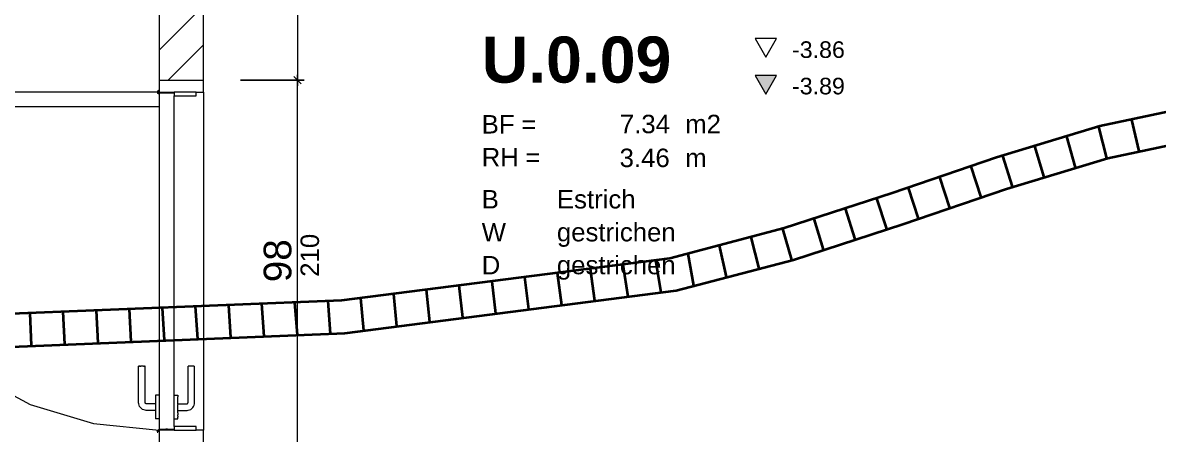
# Model space of a CAD drawing. Extents: x 0 to 1189, y 0 to 841.
# Drawn here: x 249.3 to 310.9, y 491.6 to 513.9 of the extents above; entities that cross this region are included whole.
import ezdxf
from ezdxf.lldxf.tags import DXFTag

# ---------------------------------------------------------------- set-up
doc = ezdxf.new("R2010")
doc.units = 0
doc.layers.get('0').update_dxf_attribs({"lineweight": 35})
for name, color, linetype, lineweight in [('211.6 Mauerwerk Kontur', 7, 'Continuous', 25), ('211.6 Mauerwerk Schraffur', 7, 'Continuous', 25), ('273.0 Innentüren', 7, 'Continuous', 25), ('Bemassung', 7, 'Continuous', 25), ('Hilfskörper', 7, 'Continuous', 25), ('Raumstempel', 7, 'Continuous', 25)]:
    doc.layers.add(name, color=color, linetype=linetype, lineweight=lineweight)
doc.layers.add('L_Zuluft_eingelegt', color=1, linetype='fein_strichliert', lineweight=35, true_color=0xff0000)
doc.styles.get("Standard").update_dxf_attribs({"font": 'arial.ttf'})
tags = doc.linetypes.add('DASHED2', pattern=[9.525, 6.35, -3.175]).pattern_tags.tags
tags[6:7] = [DXFTag(74, 4), DXFTag(75, 0), DXFTag(340, '0'), DXFTag(46, 1.0), DXFTag(50, 0.0), DXFTag(44, 0.0), DXFTag(45, 0.0)]
tags[4:5] = [DXFTag(74, 4), DXFTag(75, 0), DXFTag(340, '0'), DXFTag(46, 1.0), DXFTag(50, 0.0), DXFTag(44, 0.0), DXFTag(45, 0.0)]
tags = doc.linetypes.add('fein_strichliert', pattern=[4, 1, -2, 1]).pattern_tags.tags
tags[8:9] = [DXFTag(74, 4), DXFTag(75, 0), DXFTag(340, '0'), DXFTag(46, 0.0), DXFTag(50, 0.0), DXFTag(44, 0.0), DXFTag(45, 0.0)]
tags[6:7] = [DXFTag(74, 4), DXFTag(75, 0), DXFTag(340, '0'), DXFTag(46, 0.0), DXFTag(50, 0.0), DXFTag(44, 0.0), DXFTag(45, 0.0)]
tags[4:5] = [DXFTag(74, 4), DXFTag(75, 0), DXFTag(340, '0'), DXFTag(46, 0.0), DXFTag(50, 0.0), DXFTag(44, 0.0), DXFTag(45, 0.0)]

# ---------------------------------------------------------------- blocks, each defined once
blk = doc.blocks.new('Referenz-A0SO6TOG06', base_point=(4.401, 96.704))
at = {"layer": '211.6 Mauerwerk Kontur', "color": 0, "lineweight": 18}
for p, q in [((256.739, 529.139), (256.739, 510.739)), ((259.138, 510.739), (259.139, 529.139)), ((256.739, 510.739), (259.139, 510.739)), ((259.139, 510.739), (259.138, 510.739))]:
    blk.add_line(p, q, dxfattribs=at)
at = {"layer": '211.6 Mauerwerk Schraffur', "color": 0, "lineweight": 13}
for p, q in [((256.739, 512.375), (259.138, 514.774)), ((257.224, 510.739), (259.138, 512.653))]:
    blk.add_line(p, q, dxfattribs=at)
at = {"layer": '273.0 Innentüren', "color": 0, "lineweight": 13}
for p, q in [((256.739, 510.739), (256.739, 510.199)), ((259.139, 510.099), (259.139, 510.739)), ((256.639, 510.099), (238.419, 510.099)), ((256.639, 510.099), (256.642, 510.125)), ((256.642, 510.073), (256.639, 510.099)), ((256.739, 510.099), (256.639, 510.099)), ((256.642, 510.125), (256.652, 510.149)), ((256.652, 510.149), (256.668, 510.169)), ((256.668, 510.169), (256.689, 510.185)), ((256.689, 510.185), (256.713, 510.195)), ((256.713, 510.195), (256.739, 510.199)), ((256.739, 510.199), (256.739, 510.099)), ((256.739, 510.049), (256.739, 510.099)), ((256.739, 510.099), (256.839, 510.099)), ((256.839, 510.099), (256.835, 510.073)), ((256.839, 510.099), (257.539, 510.099)), ((257.539, 510.099), (257.539, 510.049)), ((258.739, 510.099), (257.539, 510.099)), ((258.739, 510.099), (259.139, 510.099)), ((258.739, 509.899), (258.739, 510.099)), ((256.652, 510.049), (256.642, 510.073)), ((256.668, 510.028), (256.652, 510.049)), ((256.689, 510.012), (256.668, 510.028)), ((256.713, 510.002), (256.689, 510.012)), ((256.739, 509.999), (256.713, 510.002)), ((256.739, 510.049), (256.739, 509.999)), ((256.825, 510.049), (256.739, 510.049)), ((256.739, 509.999), (256.739, 509.299)), ((256.835, 510.073), (256.825, 510.049)), ((257.539, 510.049), (256.825, 510.049)), ((257.538, 493.669), (257.539, 509.899)), ((257.539, 510.049), (257.539, 509.899)), ((257.539, 509.899), (258.739, 509.899)), ((256.739, 509.299), (238.419, 509.299)), ((256.739, 509.299), (256.738, 493.669)), ((246.56, 494.867), (249.727, 493.173)), ((255.618, 493.261), (255.618, 495.249)), ((255.66, 495.249), (255.618, 495.249)), ((255.66, 495.249), (255.682, 495.249)), ((255.708, 495.249), (255.682, 495.249)), ((255.708, 495.249), (255.737, 495.249)), ((255.767, 495.249), (255.737, 495.249)), ((255.798, 495.249), (255.767, 495.249)), ((255.829, 495.249), (255.798, 495.249)), ((255.86, 495.249), (255.829, 495.249)), ((255.888, 495.249), (255.86, 495.249)), ((255.888, 495.249), (255.936, 495.249)), ((255.954, 495.249), (255.936, 495.249)), ((255.967, 495.249), (255.954, 495.249)), ((255.978, 495.249), (255.967, 495.249)), ((255.978, 493.277), (255.978, 495.249)), ((258.298, 493.277), (258.298, 495.249)), ((258.298, 495.249), (258.309, 495.249)), ((258.322, 495.249), (258.309, 495.249)), ((258.34, 495.249), (258.322, 495.249)), ((258.388, 495.249), (258.34, 495.249)), ((258.417, 495.249), (258.388, 495.249)), ((258.447, 495.249), (258.417, 495.249)), ((258.478, 495.249), (258.447, 495.249)), ((258.509, 495.249), (258.478, 495.249)), ((258.54, 495.249), (258.509, 495.249)), ((258.568, 495.249), (258.54, 495.249)), ((258.594, 495.249), (258.568, 495.249)), ((258.616, 495.249), (258.594, 495.249)), ((258.616, 495.249), (258.658, 495.249)), ((258.658, 493.261), (258.658, 495.249)), ((256.738, 493.669), (256.538, 493.669)), ((256.538, 493.669), (256.538, 493.659)), ((256.538, 493.659), (256.538, 493.63)), ((256.538, 493.63), (256.538, 493.583)), ((256.538, 493.583), (256.538, 493.519)), ((256.538, 493.519), (256.538, 493.44)), ((256.738, 493.669), (256.738, 493.659)), ((256.738, 493.659), (256.738, 493.63)), ((256.738, 493.63), (256.738, 493.583)), ((256.738, 493.583), (256.738, 493.519)), ((256.738, 493.519), (256.738, 493.44)), ((257.538, 493.669), (257.738, 493.669)), ((257.538, 493.659), (257.538, 493.669)), ((257.538, 493.63), (257.538, 493.659)), ((257.538, 493.583), (257.538, 493.63)), ((257.538, 493.519), (257.538, 493.583)), ((257.538, 493.44), (257.538, 493.519)), ((257.738, 493.669), (257.738, 493.659)), ((257.738, 493.63), (257.738, 493.659)), ((257.738, 493.63), (257.738, 493.583)), ((257.738, 493.519), (257.738, 493.583)), ((257.738, 493.44), (257.738, 493.519)), ((249.727, 493.173), (253.164, 492.131)), ((255.624, 493.196), (255.618, 493.261)), ((255.643, 493.125), (255.624, 493.196)), ((255.674, 493.058), (255.643, 493.125)), ((255.716, 492.998), (255.674, 493.058)), ((255.768, 492.947), (255.716, 492.998)), ((255.828, 492.904), (255.768, 492.947)), ((255.894, 492.873), (255.828, 492.904)), ((255.965, 492.854), (255.894, 492.873)), ((256.03, 492.849), (255.965, 492.854)), ((255.98, 493.258), (255.978, 493.277)), ((255.982, 493.248), (255.98, 493.258)), ((255.987, 493.239), (255.982, 493.248)), ((255.993, 493.231), (255.987, 493.239)), ((256, 493.223), (255.993, 493.231)), ((256.008, 493.217), (256, 493.223)), ((256.018, 493.213), (256.008, 493.217)), ((256.028, 493.21), (256.018, 493.213)), ((256.046, 493.209), (256.028, 493.21)), ((256.538, 492.849), (256.03, 492.849)), ((256.538, 493.209), (256.046, 493.209)), ((256.538, 493.44), (256.538, 493.349)), ((256.538, 493.349), (256.538, 493.248)), ((256.538, 493.248), (256.538, 493.209)), ((256.538, 493.209), (256.538, 493.206)), ((256.538, 493.206), (256.538, 493.198)), ((256.538, 493.198), (256.538, 493.167)), ((256.538, 493.167), (256.538, 493.144)), ((256.538, 493.144), (256.538, 493.14)), ((256.538, 493.14), (256.538, 493.119)), ((256.538, 493.119), (256.538, 493.09)), ((256.538, 493.09), (256.538, 493.06)), ((256.538, 493.06), (256.538, 493.029)), ((256.538, 493.029), (256.538, 492.997)), ((256.538, 492.997), (256.538, 492.967)), ((256.538, 492.967), (256.538, 492.939)), ((256.538, 492.939), (256.538, 492.918)), ((256.538, 492.918), (256.538, 492.913)), ((256.538, 492.913), (256.538, 492.891)), ((256.538, 492.891), (256.538, 492.873)), ((256.538, 492.873), (256.538, 492.849)), ((256.538, 492.849), (256.538, 492.81)), ((256.738, 493.44), (256.738, 493.349)), ((256.738, 493.349), (256.738, 493.248)), ((256.738, 493.248), (256.738, 493.14)), ((256.738, 493.14), (256.738, 493.029)), ((256.738, 493.029), (256.738, 492.918)), ((256.738, 492.918), (256.738, 492.81)), ((257.538, 493.349), (257.538, 493.44)), ((257.538, 493.248), (257.538, 493.349)), ((257.538, 493.14), (257.538, 493.248)), ((257.538, 493.029), (257.538, 493.14)), ((257.538, 492.918), (257.538, 493.029)), ((257.538, 492.81), (257.538, 492.918)), ((257.738, 493.349), (257.738, 493.44)), ((257.738, 493.248), (257.738, 493.349)), ((257.738, 493.209), (257.738, 493.248)), ((257.738, 493.209), (258.23, 493.209)), ((257.738, 493.206), (257.738, 493.209)), ((257.738, 493.198), (257.738, 493.206)), ((257.738, 493.198), (257.738, 493.167)), ((257.738, 493.144), (257.738, 493.167)), ((257.738, 493.14), (257.738, 493.144)), ((257.738, 493.119), (257.738, 493.14)), ((257.738, 493.09), (257.738, 493.119)), ((257.738, 493.06), (257.738, 493.09)), ((257.738, 493.029), (257.738, 493.06)), ((257.738, 492.997), (257.738, 493.029)), ((257.738, 492.967), (257.738, 492.997)), ((257.738, 492.939), (257.738, 492.967)), ((257.738, 492.918), (257.738, 492.939)), ((257.738, 492.913), (257.738, 492.918)), ((257.738, 492.891), (257.738, 492.913)), ((257.738, 492.873), (257.738, 492.891)), ((257.738, 492.849), (257.738, 492.873)), ((257.738, 492.849), (258.246, 492.849)), ((257.738, 492.81), (257.738, 492.849)), ((258.23, 493.209), (258.248, 493.21)), ((258.246, 492.849), (258.311, 492.854)), ((258.248, 493.21), (258.258, 493.213)), ((258.258, 493.213), (258.268, 493.217)), ((258.268, 493.217), (258.276, 493.223)), ((258.276, 493.223), (258.284, 493.231)), ((258.284, 493.231), (258.289, 493.239)), ((258.289, 493.239), (258.294, 493.248)), ((258.294, 493.248), (258.297, 493.258)), ((258.297, 493.258), (258.298, 493.277)), ((258.311, 492.854), (258.382, 492.873)), ((258.382, 492.873), (258.448, 492.904)), ((258.448, 492.904), (258.509, 492.946)), ((258.509, 492.946), (258.56, 492.998)), ((258.56, 492.998), (258.602, 493.058)), ((258.602, 493.058), (258.633, 493.125)), ((258.633, 493.125), (258.652, 493.196)), ((258.652, 493.196), (258.658, 493.261)), ((256.538, 492.81), (256.538, 492.709)), ((256.538, 492.709), (256.538, 492.617)), ((256.538, 492.617), (256.538, 492.538)), ((256.538, 492.538), (256.538, 492.474)), ((256.538, 492.474), (256.538, 492.427)), ((256.538, 492.427), (256.538, 492.398)), ((256.538, 492.398), (256.538, 492.389)), ((256.738, 492.389), (256.538, 492.389)), ((256.738, 492.81), (256.738, 492.709)), ((256.738, 492.709), (256.738, 492.617)), ((256.738, 492.617), (256.738, 492.538)), ((256.738, 492.538), (256.738, 492.474)), ((256.738, 492.474), (256.738, 492.427)), ((256.738, 492.427), (256.738, 492.398)), ((256.738, 492.398), (256.738, 492.389)), ((256.738, 492.389), (256.738, 491.829)), ((257.538, 492.709), (257.538, 492.81)), ((257.538, 492.617), (257.538, 492.709)), ((257.538, 492.538), (257.538, 492.617)), ((257.538, 492.474), (257.538, 492.538)), ((257.538, 492.427), (257.538, 492.474)), ((257.538, 492.398), (257.538, 492.427)), ((257.538, 492.389), (257.538, 492.398)), ((257.538, 492.389), (257.738, 492.389)), ((257.538, 491.979), (257.538, 492.389)), ((257.738, 492.709), (257.738, 492.81)), ((257.738, 492.709), (257.738, 492.617)), ((257.738, 492.538), (257.738, 492.617)), ((257.738, 492.538), (257.738, 492.474)), ((257.738, 492.427), (257.738, 492.474)), ((257.738, 492.398), (257.738, 492.427)), ((257.738, 492.398), (257.738, 492.389)), ((253.164, 492.131), (256.738, 491.779)), ((256.635, 491.705), (256.631, 491.672)), ((256.631, 491.672), (256.662, 491.672)), ((256.635, 491.705), (256.648, 491.735)), ((256.693, 491.782), (256.648, 491.735)), ((256.662, 491.672), (256.664, 491.689)), ((256.674, 491.719), (256.664, 491.689)), ((256.708, 491.754), (256.674, 491.719)), ((256.738, 491.794), (256.693, 491.782)), ((256.708, 491.754), (256.738, 491.762)), ((256.738, 491.794), (256.738, 491.829)), ((256.738, 491.829), (256.884, 491.829)), ((256.755, 491.799), (256.738, 491.794)), ((256.738, 491.779), (256.738, 491.794)), ((256.738, 491.779), (256.738, 491.762)), ((256.99, 491.779), (256.738, 491.779)), ((256.738, 491.762), (256.738, 491.139)), ((256.755, 491.799), (256.99, 491.799)), ((256.884, 491.829), (256.884, 491.809)), ((256.884, 491.829), (257.035, 491.829)), ((257.035, 491.809), (256.884, 491.809)), ((256.99, 491.779), (256.99, 491.799)), ((256.99, 491.799), (257.005, 491.794)), ((256.99, 491.799), (257.043, 491.799)), ((257.018, 491.779), (256.99, 491.779)), ((257.005, 491.794), (257.017, 491.783)), ((257.017, 491.783), (257.018, 491.779)), ((257.043, 491.779), (257.018, 491.779)), ((257.035, 491.829), (257.035, 491.809)), ((257.035, 491.829), (257.043, 491.829)), ((257.035, 491.809), (257.043, 491.809)), ((257.043, 491.829), (257.087, 491.829)), ((257.043, 491.829), (257.043, 491.809)), ((257.043, 491.809), (257.043, 491.799)), ((257.138, 491.809), (257.043, 491.809)), ((257.043, 491.799), (257.043, 491.779)), ((257.138, 491.799), (257.043, 491.799)), ((257.138, 491.779), (257.043, 491.779)), ((257.087, 491.829), (257.089, 491.829)), ((257.138, 491.829), (257.089, 491.829)), ((257.187, 491.829), (257.138, 491.829)), ((257.187, 491.809), (257.138, 491.809)), ((257.138, 491.799), (257.187, 491.799)), ((257.187, 491.779), (257.138, 491.779)), ((257.187, 491.829), (257.189, 491.829)), ((257.187, 491.809), (257.297, 491.809)), ((257.187, 491.799), (257.297, 491.799)), ((257.297, 491.779), (257.187, 491.779)), ((257.189, 491.829), (257.297, 491.829)), ((257.297, 491.829), (257.305, 491.829)), ((257.297, 491.809), (257.297, 491.829)), ((257.297, 491.809), (257.305, 491.809)), ((257.297, 491.799), (257.297, 491.809)), ((257.297, 491.779), (257.297, 491.799)), ((257.315, 491.799), (257.297, 491.799)), ((257.315, 491.779), (257.297, 491.779)), ((257.305, 491.829), (257.305, 491.809)), ((257.305, 491.829), (257.392, 491.829)), ((257.392, 491.809), (257.305, 491.809)), ((257.315, 491.779), (257.315, 491.799)), ((257.315, 491.799), (257.392, 491.799)), ((257.392, 491.779), (257.315, 491.779)), ((257.392, 491.829), (257.392, 491.809)), ((257.392, 491.829), (257.538, 491.829)), ((257.392, 491.779), (257.392, 491.799)), ((257.538, 491.779), (257.392, 491.779)), ((258.738, 491.979), (257.538, 491.979)), ((257.538, 491.979), (257.538, 491.829)), ((257.538, 491.829), (257.538, 491.779)), ((257.538, 491.779), (258.738, 491.779)), ((258.738, 491.779), (258.738, 491.979)), ((259.138, 491.779), (258.738, 491.779)), ((259.138, 491.139), (259.138, 491.779))]:
    blk.add_line(p, q, dxfattribs=at)
at = {"layer": 'Bemassung', "color": 0, "lineweight": 13}
for p, q in [((264.23, 529.139), (264.23, 510.739)), ((264.605, 510.739), (261.138, 510.739)), ((261.138, 510.739), (264.605, 510.739)), ((264.43, 510.539), (264.03, 510.939)), ((264.03, 510.939), (264.43, 510.539)), ((264.23, 510.739), (264.23, 511.039)), ((264.23, 491.139), (264.23, 510.739)), ((264.23, 510.739), (264.23, 510.439))]:
    blk.add_line(p, q, dxfattribs=at)
at = {"layer": 'Hilfskörper', "color": 0, "linetype": 'DASHED2', "lineweight": 13, "ltscale": 0.13}
blk.add_line((259.139, 510.099), (259.138, 491.779), dxfattribs=at)
at = {"layer": 'Raumstempel', "color": 0, "lineweight": 13}
for p, q in [((289.066, 513.001), (289.648, 511.993)), ((290.23, 513.001), (289.066, 513.001)), ((289.648, 511.993), (290.23, 513.001)), ((289.066, 511.001), (289.648, 509.993)), ((290.23, 511.001), (289.066, 511.001)), ((289.648, 509.993), (290.23, 511.001))]:
    blk.add_line(p, q, dxfattribs=at)
for points in [[(289.648, 509.993), (289.648, 511.001), (289.066, 511.001)], [(289.648, 509.993), (290.23, 511.001), (289.648, 511.001)]]:
    blk.add_solid(points, dxfattribs=at)
at = {"layer": 'Bemassung', "color": 0, "lineweight": 13, "insert": (264.404, 500.088), "char_height": 1.00012, "attachment_point": 1, "rotation": 90}
blk.add_mtext('{\\fArial;210}', dxfattribs=at)
at = {"layer": 'Bemassung', "color": 0, "linetype": 'Continuous', "lineweight": 13, "ltscale": 0.13, "insert": (262.403, 499.795), "char_height": 1.5, "attachment_point": 1, "rotation": 90}
blk.add_mtext('{\\fArial;98}', dxfattribs=at)
at = {"layer": 'Raumstempel', "color": 0, "lineweight": 13, "attachment_point": 1}
for s, insert, char_height in [('{\\fArial|b1|i0;U.0.09}', (274.23, 513.11), 2.5), ('{\\fArial;-3.86}', (291.066, 512.851), 0.9), ('{\\fArial;-3.89}', (291.066, 510.876), 0.9), ('{\\fArial;7.34}', (281.725, 508.87), 1), ('{\\fArial;m2}', (285.27, 508.871), 1), ('{\\fArial;BF}', (274.23, 508.855), 1), ('{\\fArial;=}', (276.376, 508.855), 1), ('{\\fArial;RH}', (274.23, 507.069), 1), ('{\\fArial;3.46}', (281.713, 507.036), 1), ('{\\fArial;=}', (276.601, 507.069), 1), ('{\\fArial;m}', (285.27, 507.035), 1), ('{\\fArial;B}', (274.23, 504.792), 1), ('{\\fArial;Estrich}', (278.31, 504.793), 1), ('{\\fArial;W}', (274.23, 503.006), 1), ('{\\fArial;gestrichen}', (278.31, 503.009), 1), ('{\\fArial;D}', (274.23, 501.22), 1), ('{\\fArial;gestrichen}', (278.31, 501.226), 1)]:
    blk.add_mtext(s, dxfattribs=dict(at, insert=insert, char_height=char_height))
blk = doc.blocks.new('Lüftungsrohr ComfoTube 90_ Rolle à 50 m-A0SO6TOI06', base_point=(196.775, 474.934))
at = {"color": 0, "linetype": 'ByBlock', "lineweight": -2, "ltscale": 0.35}
for p, q in [((307.757, 508.262), (313.448, 509.47)), ((302.155, 506.565), (307.757, 508.262)), ((309.478, 508.602), (309.875, 506.902)), ((305.961, 507.692), (306.428, 506.01)), ((307.699, 508.218), (308.135, 506.527)), ((308.205, 506.522), (313.739, 507.697)), ((304.222, 507.166), (304.721, 505.492)), ((296.503, 504.641), (302.155, 506.565)), ((302.484, 506.639), (303.014, 504.975)), ((302.704, 504.856), (308.205, 506.522)), ((300.772, 506.068), (301.311, 504.408)), ((299.066, 505.487), (299.609, 503.828)), ((290.645, 502.739), (296.503, 504.641)), ((297.069, 502.938), (302.704, 504.856)), ((297.359, 504.907), (297.908, 503.249)), ((295.655, 504.34), (296.197, 502.68)), ((293.951, 503.787), (294.476, 502.121)), ((284.44, 501.107), (290.645, 502.739)), ((291.151, 501.016), (297.069, 502.938)), ((292.248, 503.233), (292.755, 501.563)), ((288.832, 502.237), (289.262, 500.545)), ((290.544, 502.687), (291.031, 501.01)), ((287.12, 501.786), (287.492, 500.08)), ((266.651, 498.821), (284.44, 501.107)), ((283.666, 500.983), (283.942, 499.259)), ((284.784, 499.342), (291.151, 501.016)), ((285.408, 501.334), (285.722, 499.617)), ((278.331, 500.298), (278.565, 498.568)), ((280.11, 500.526), (280.358, 498.798)), ((281.888, 500.755), (282.15, 499.028)), ((274.774, 499.841), (274.981, 498.107)), ((276.553, 500.069), (276.773, 498.337)), ((266.802, 497.031), (284.784, 499.342)), ((269.439, 499.154), (269.604, 497.416)), ((271.217, 499.383), (271.397, 497.646)), ((272.996, 499.612), (273.189, 497.877)), ((247.389, 498.044), (266.651, 498.821)), ((256.9, 498.403), (257.005, 496.661)), ((258.695, 498.476), (258.807, 496.733)), ((260.49, 498.548), (260.61, 496.806)), ((262.285, 498.62), (262.412, 496.879)), ((264.08, 498.693), (264.214, 496.952)), ((265.875, 498.765), (266.016, 497.025)), ((267.661, 498.926), (267.812, 497.186)), ((249.72, 498.114), (249.797, 496.37)), ((251.515, 498.186), (251.599, 496.442)), ((253.31, 498.259), (253.401, 496.515)), ((255.105, 498.331), (255.203, 496.588)), ((247.456, 496.251), (266.802, 497.031))]:
    blk.add_line(p, q, dxfattribs=at)

msp = doc.modelspace()

# ---------------------------------------------------------------- block references
at = {"color": 8, "lineweight": 25, "ltscale": 0.25, "true_color": 0x808080}
msp.add_blockref('Referenz-A0SO6TOG06', (4.401, 96.704), dxfattribs=at)
at = {"layer": 'L_Zuluft_eingelegt', "linetype": 'Continuous', "ltscale": 0.35}
msp.add_blockref('Lüftungsrohr ComfoTube 90_ Rolle à 50 m-A0SO6TOI06', (196.775, 474.934), dxfattribs=at)

doc.saveas('drawing.dxf')
